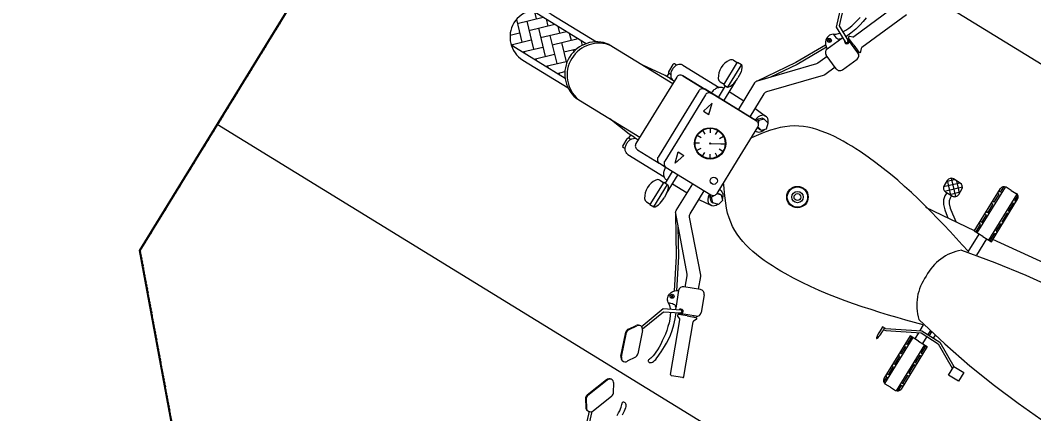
# Model space of a CAD drawing. Header units: inches. Extents: x -110725 to 51121, y 8404 to 44825.
# Drawn here: x -39281.9 to -39219, y 24640.1 to 24664.5 of the extents above; entities that cross this region are included whole.
import ezdxf

# ---------------------------------------------------------------- set-up
doc = ezdxf.new("R2010")
doc.units = ezdxf.units.IN
doc.header["$LTSCALE"] = 0.1
doc.header["$MEASUREMENT"] = 0
doc.linetypes.add('CENTER', pattern=[2, 1.25, -0.25, 0.25, -0.25])
doc.layers.get('0').update_dxf_attribs({"color": 1, "lineweight": 0})
doc.layers.get('Defpoints').update_dxf_attribs({"lineweight": 0})
doc.layers.add('boundary', color=6, linetype='Continuous')
doc.layers.add('building', color=6, linetype='Continuous')
doc.layers.add('CAR', color=4, linetype='Continuous', lineweight=0)
doc.layers.add('dim', color=252, linetype='Continuous', lineweight=0)
doc.styles.add('EHSAN', font='arial.ttf', dxfattribs={"height": 54})
doc.dimstyles.new('DIM1', dxfattribs={"dimtxt": 54, "dimasz": 6, "dimexe": 6, "dimexo": 3, "dimgap": 1, "dimtad": 0, "dimzin": 0, "dimdsep": 46, "dimlunit": 4, "dimtxsty": 'EHSAN', "dimblk": 'ARCHTICK', "dimcen": 3, "dimdle": 6, "dimclrd": 4, "dimclre": 4, "dimclrt": 6, "dimadec": 0, "dimazin": 0, "dimtfac": 1, "dimtofl": 0, "dimtmove": 1, "dimatfit": 3, "dimldrblk": 'ARCHTICK', "dimfxl": 4, "dimtolj": 1, "dimtzin": 3, "dimlwd": -1, "dimlwe": -1, "dimarcsym": 0})

# ---------------------------------------------------------------- blocks, each defined once
blk = doc.blocks.new('_ArchTick')
at = {"color": 0, "linetype": 'ByBlock', "const_width": 0.15}
blk.add_lwpolyline([(-0.5, -0.5), (0.5, 0.5)], dxfattribs=at)
blk = doc.blocks.new('*D39')
at = {"layer": 'Defpoints', "color": 0, "transparency": 16777216}
for p in [(-38256.618, 26306.467, 1175.735), (-39945.099, 24460.827), (-39546.063, 24214.831, 1175.735)]:
    blk.add_point(p, dxfattribs=at)
at = {"layer": 'dim', "color": 4, "transparency": 16777216}
for p, q in [((-38643.059, 26572.893), (-39229.181, 25622.132)), ((-38259.172, 26308.041), (-38660.761, 26555.612)), ((-39957.693, 24440.397), (-39371.571, 25391.158)), ((-39548.617, 24216.405), (-39950.206, 24463.975))]:
    blk.add_line(p, q, dxfattribs=at)
at = {"layer": 'dim', "color": 4, "transparency": 16777216, "xscale": 24, "yscale": 24, "zscale": 24}
for p, rotation in [((-38655.654, 26552.463), 58.34713072888594), ((-39945.099, 24460.827), 238.3471307288859)]:
    blk.add_blockref('_ArchTick', p, dxfattribs=dict(at, rotation=rotation))
at = {"layer": 'dim', "color": 6, "transparency": 16777216, "insert": (-39300.376, 25506.645), "char_height": 54, "attachment_point": 5, "rotation": 58.34713, "style": 'EHSAN'}
blk.add_mtext('\\A1;204\'-9{\\H1.000000x;\\S1/4;}"', dxfattribs=at)
blk = doc.blocks.new('*X104')
at = {"color": 0}
for p, q in [((923.805, 1749.352), (924.111, 1749.658)), ((924.401, 1748.816), (923.805, 1749.412)), ((923.813, 1749.006), (924.464, 1749.658)), ((924.68, 1748.891), (923.941, 1749.63)), ((923.986, 1748.826), (924.704, 1749.544)), ((924.75, 1749.175), (924.266, 1749.658)), ((924.33, 1748.816), (924.748, 1749.235))]:
    blk.add_line(p, q, dxfattribs=at)
blk = doc.blocks.new('BICK 2')
h = blk.add_hatch()
h.set_pattern_fill('AR-HBONE', color=8, scale=0.15, angle=180, style=0)
h.set_pattern_definition([(225, (19574.7, -9784.29946), (-2e-16, -0.848528137), [1.8, -0.6]), (315, (19574.27574, -9784.7237), (-2e-16, -0.848528137), [1.8, -0.6])])
h.paths.add_polyline_path([(-16.23, -16.896, -0.357799), (-13.716, -16.896), (-13.716, -12.962, 0.45044), (-16.23, -12.962)])
at = {"color": 9}
for p, q in [((-30, 0), (0, 0)), ((0, 0), (0, -72)), ((-30, -72), (-30, 0))]:
    blk.add_line(p, q, dxfattribs=at)
for p, q in [((-16.23, -12.962), (-16.23, -16.896)), ((-13.716, -12.962), (-13.716, -16.896)), ((-16.652, -14.075), (-16.652, -17.374)), ((-13.294, -14.075), (-13.294, -17.374)), ((-16.931, -18.125), (-16.931, -22.774)), ((-13.015, -18.125), (-13.015, -22.774)), ((-18.02, -22.375), (-18.02, -22.228)), ((-17.95, -22.158), (-17.417, -22.158)), ((-17.347, -22.217), (-17.11, -22.217)), ((-17.347, -22.36), (-17.347, -22.228)), ((-17.11, -22.468), (-17.11, -22.774)), ((-12.599, -22.217), (-12.836, -22.217)), ((-12.836, -22.468), (-12.836, -22.774)), ((-12.599, -22.36), (-12.599, -22.228)), ((-11.996, -22.158), (-12.529, -22.158)), ((-11.926, -22.375), (-11.926, -22.228)), ((-18.229, -22.699), (-18.229, -25.352)), ((-17.67, -23.054), (-17.67, -24.637)), ((-12.276, -23.054), (-12.276, -24.637)), ((-11.717, -22.699), (-11.717, -25.352)), ((-17.67, -24.665), (-17.67, -25.148)), ((-12.276, -24.665), (-12.276, -25.148)), ((-12.276, -24.665), (-12.276, -28.41)), ((-20.168, -25.505), (-20.168, -25.78)), ((-18.524, -25.505), (-20.168, -25.505)), ((-20.168, -25.78), (-18.524, -25.78)), ((-20.135, -25.234), (-20.135, -25.505)), ((-18.557, -25.234), (-18.557, -25.505)), ((-18.524, -25.505), (-18.524, -25.78)), ((-18.524, -25.62), (-17.67, -25.62)), ((-14.973, -26.036), (-14.973, -25.756)), ((-11.422, -25.62), (-12.276, -25.62)), ((-11.616, -25.61), (-11.616, -25.62)), ((-11.422, -25.505), (-9.778, -25.505)), ((-11.422, -25.505), (-11.422, -25.78)), ((-9.778, -25.78), (-11.422, -25.78)), ((-11.389, -25.234), (-11.389, -25.505)), ((-9.811, -25.234), (-9.811, -25.505)), ((-9.778, -25.505), (-9.778, -25.78)), ((-19.054, -26.013), (-17.67, -26.013)), ((-18.33, -26.013), (-18.33, -27.084)), ((-15.543, -26.365), (-15.786, -26.225)), ((-15.302, -26.124), (-15.442, -25.882)), ((-14.644, -26.124), (-14.504, -25.882)), ((-14.403, -26.365), (-14.16, -26.225)), ((-10.892, -26.013), (-12.276, -26.013)), ((-11.616, -26.013), (-11.616, -27.084)), ((-15.631, -26.695), (-15.911, -26.695)), ((-15.543, -27.024), (-15.786, -27.164)), ((-14.973, -26.695), (-14.643, -27.264)), ((-14.403, -27.024), (-14.16, -27.164)), ((-14.315, -26.695), (-14.035, -26.695)), ((-15.302, -27.265), (-15.442, -27.507)), ((-14.973, -27.353), (-14.973, -27.633)), ((-14.644, -27.265), (-14.504, -27.507)), ((-18.296, -27.924), (-18.229, -28.74)), ((-11.65, -27.924), (-11.717, -28.74)), ((-29.146, -28.896), (-27.705, -28.382)), ((-29.146, -28.942), (-27.705, -28.428)), ((-27.459, -28.411), (-27.014, -28.701)), ((-27.459, -28.457), (-27.014, -28.747)), ((-18.012, -28.649), (-18.022, -28.773)), ((-17.762, -28.398), (-17.771, -28.523)), ((-17.327, -28.832), (-17.337, -28.957)), ((-17.106, -28.69), (-17.11, -28.74)), ((-12.84, -28.69), (-12.836, -28.74)), ((-12.619, -28.832), (-12.609, -28.957)), ((-12.184, -28.398), (-12.175, -28.523)), ((-11.934, -28.649), (-11.924, -28.773)), ((-28.71, -29.689), (-29.195, -29.4)), ((-27.07, -29.198), (-28.471, -29.711)), ((-24.303, -29.534), (-24.303, -29.781)), ((-5.643, -29.534), (-5.643, -29.781)), ((-23.783, -29.815), (-24.82, -30.236)), ((-24.427, -29.657), (-24.18, -29.657)), ((-23.025, -30.94), (-23.419, -29.969)), ((-6.921, -30.94), (-6.527, -29.969)), ((-6.163, -29.815), (-5.126, -30.236)), ((-5.519, -29.657), (-5.766, -29.657)), ((-28.485, -32.121), (-25.293, -30.825)), ((-25.182, -30.597), (-25.254, -30.786)), ((-24.848, -31.098), (-25.052, -30.596)), ((-25.006, -30.709), (-24.941, -30.682)), ((-24.58, -31.571), (-24.974, -30.6)), ((-5.366, -31.571), (-4.972, -30.6)), ((-5.098, -31.098), (-4.894, -30.596)), ((-4.94, -30.709), (-5.005, -30.682)), ((-4.764, -30.597), (-4.692, -30.786)), ((-1.461, -32.121), (-4.653, -30.825)), ((-24.848, -31.098), (-24.644, -31.6)), ((-24.69, -31.488), (-24.625, -31.461)), ((-23.179, -31.305), (-24.216, -31.725)), ((-6.767, -31.305), (-5.73, -31.725)), ((-5.256, -31.488), (-5.321, -31.461)), ((-5.098, -31.098), (-5.302, -31.6)), ((-28.17, -32.898), (-24.977, -31.604)), ((-24.738, -31.69), (-24.922, -31.606)), ((-5.208, -31.69), (-5.024, -31.606)), ((-1.776, -32.898), (-4.969, -31.604)), ((-28.261, -32.86), (-28.524, -32.212)), ((-11.01, -43.532), (-11.353, -40.197)), ((-9.878, -40.73), (-9.877, -41.23)), ((-9.216, -40.45), (-9.598, -40.45)), ((-8.935, -41.221), (-8.936, -40.73)), ((-9.591, -41.51), (-9.209, -41.501)), ((-19.206, -41.944), (-19.172, -42.078)), ((-19.056, -41.999), (-19.07, -41.781)), ((-22.018, -44.166), (-22.018, -43.79)), ((-18.66, -43.741), (-22.013, -43.744)), ((-21.575, -43.644), (-21.971, -43.644)), ((-18.661, -43.538), (-21.768, -43.54)), ((-21.575, -43.644), (-21.575, -43.54)), ((-21.421, -43.644), (-21.421, -43.54)), ((-20.836, -43.643), (-21.421, -43.644)), ((-20.836, -43.643), (-20.836, -43.54)), ((-20.682, -43.643), (-20.682, -43.54)), ((-20.068, -43.643), (-20.682, -43.643)), ((-20.068, -43.643), (-20.068, -43.54)), ((-19.914, -43.643), (-19.914, -43.54)), ((-19.371, -43.642), (-19.914, -43.643)), ((-19.371, -43.642), (-19.371, -43.54)), ((-19.217, -43.642), (-19.217, -43.54)), ((-18.661, -43.642), (-19.217, -43.642)), ((-18.66, -44.163), (-18.661, -43.538)), ((-18.222, -43.883), (-18.66, -43.884)), ((-17.651, -43.883), (-18.06, -43.883)), ((-12.329, -43.879), (-11.027, -43.878)), ((-11.027, -43.532), (-7.92, -43.53)), ((-11.027, -44.158), (-11.027, -43.532)), ((-11.027, -43.642), (-10.471, -43.642)), ((-11.027, -43.741), (-7.674, -43.744)), ((-10.999, -43.643), (-10.999, -43.642)), ((-10.471, -43.642), (-10.471, -43.54)), ((-10.317, -43.643), (-10.317, -43.54)), ((-10.317, -43.643), (-9.774, -43.643)), ((-9.774, -43.643), (-9.774, -43.54)), ((-9.62, -43.643), (-9.62, -43.54)), ((-9.62, -43.643), (-9.006, -43.644)), ((-9.006, -43.644), (-9.006, -43.54)), ((-8.852, -43.644), (-8.852, -43.54)), ((-8.852, -43.644), (-8.267, -43.644)), ((-8.267, -43.644), (-8.267, -43.54)), ((-8.113, -43.644), (-8.112, -43.54)), ((-8.113, -43.644), (-7.717, -43.645)), ((-7.669, -44.155), (-7.67, -43.779)), ((-22.018, -44.166), (-22.017, -44.541)), ((-18.66, -44.59), (-22.013, -44.588)), ((-21.574, -44.688), (-21.97, -44.687)), ((-21.574, -44.791), (-21.574, -44.688)), ((-21.42, -44.791), (-21.42, -44.688)), ((-20.835, -44.688), (-21.42, -44.688)), ((-20.835, -44.791), (-20.835, -44.688)), ((-20.681, -44.791), (-20.681, -44.688)), ((-20.067, -44.689), (-20.681, -44.688)), ((-20.067, -44.791), (-20.067, -44.689)), ((-19.913, -44.791), (-19.913, -44.689)), ((-19.37, -44.689), (-19.913, -44.689)), ((-19.37, -44.791), (-19.37, -44.689)), ((-19.216, -44.791), (-19.216, -44.689)), ((-18.661, -44.69), (-19.216, -44.689)), ((-18.66, -44.163), (-18.66, -44.789)), ((-18.149, -44.443), (-18.66, -44.443)), ((-18.011, -44.562), (-17.731, -44.562)), ((-17.706, -44.442), (-18.009, -44.443)), ((-12.222, -44.438), (-11.026, -44.437)), ((-11.027, -44.158), (-11.026, -44.783)), ((-11.027, -44.69), (-10.471, -44.69)), ((-11.026, -44.59), (-7.675, -44.588)), ((-10.472, -44.791), (-10.471, -44.69)), ((-10.318, -44.791), (-10.317, -44.689)), ((-10.317, -44.689), (-9.775, -44.689)), ((-9.775, -44.791), (-9.775, -44.689)), ((-9.621, -44.689), (-9.007, -44.688)), ((-9.621, -44.791), (-9.621, -44.689)), ((-9.007, -44.791), (-9.007, -44.688)), ((-8.853, -44.791), (-8.853, -44.688)), ((-8.853, -44.688), (-8.267, -44.688)), ((-8.267, -44.791), (-8.267, -44.688)), ((-8.113, -44.688), (-7.717, -44.687)), ((-8.113, -44.791), (-8.113, -44.688)), ((-7.669, -44.155), (-7.669, -44.531)), ((-18.66, -44.789), (-21.767, -44.791)), ((-18.016, -44.86), (-17.792, -44.86)), ((-11.026, -44.783), (-7.919, -44.781)), ((-10.441, -48.295), (-10.853, -44.783))]:
    blk.add_line(p, q)
for points in [[(-17.11, -22.468), (-17.11, -22.113), (-16.931, -20.576)], [(-12.836, -22.468), (-12.836, -22.113), (-13.015, -20.576)], [(-17.11, -22.468), (-17.11, -22.774)], [(-12.836, -22.468), (-12.836, -22.774)], [(-20.168, -25.78), (-20.113, -25.844), (-20.017, -25.911), (-19.901, -25.964), (-19.766, -26.002), (-19.509, -26.024), (-19.346, -26.032)], [(-18.524, -25.78), (-18.579, -25.844), (-18.675, -25.911), (-18.791, -25.964), (-18.926, -26.002), (-19.183, -26.024), (-19.346, -26.032)], [(-11.422, -25.78), (-11.367, -25.844), (-11.271, -25.911), (-11.155, -25.964), (-11.02, -26.002), (-10.763, -26.024), (-10.6, -26.032)], [(-9.778, -25.78), (-9.833, -25.844), (-9.929, -25.911), (-10.045, -25.964), (-10.18, -26.002), (-10.437, -26.024), (-10.6, -26.032)], [(-23.938, -29.604), (-22.05, -28.601), (-19.808, -27.157)], [(-6.008, -29.604), (-7.896, -28.601), (-10.138, -27.157)], [(-23.863, -29.722), (-21.981, -28.723), (-20.437, -27.728)], [(-6.083, -29.722), (-7.965, -28.723), (-9.509, -27.728)], [(-17.588, -29.208), (-17.93, -29.116), (-18.022, -28.773), (-17.771, -28.523), (-17.625, -28.562)], [(-18.012, -28.649), (-17.762, -28.398), (-17.67, -28.422)], [(-17.408, -28.689), (-17.337, -28.957), (-17.588, -29.208)], [(-17.365, -28.69), (-17.327, -28.832)], [(-12.581, -28.69), (-12.619, -28.832)], [(-12.538, -28.689), (-12.609, -28.957), (-12.358, -29.208), (-12.016, -29.116), (-11.924, -28.773), (-12.175, -28.523), (-12.321, -28.562)], [(-11.934, -28.649), (-12.184, -28.398), (-12.276, -28.422)], [(-26.99, -29.152), (-25.398, -29.703), (-24.917, -30.633)], [(-26.924, -29.002), (-25.234, -29.582), (-24.738, -30.541)], [(-24.75, -29.657), (-24.705, -29.589), (-24.647, -29.536), (-24.58, -29.496), (-24.506, -29.469), (-24.428, -29.454), (-24.348, -29.449), (-24.27, -29.453), (-24.197, -29.464), (-24.13, -29.483), (-24.069, -29.508), (-24.013, -29.541), (-23.962, -29.581), (-23.915, -29.628), (-23.87, -29.682), (-23.826, -29.745), (-23.783, -29.815)], [(-5.196, -29.657), (-5.241, -29.589), (-5.299, -29.536), (-5.366, -29.496), (-5.44, -29.469), (-5.518, -29.454), (-5.598, -29.449), (-5.676, -29.453), (-5.749, -29.464), (-5.816, -29.483), (-5.877, -29.508), (-5.933, -29.541), (-5.984, -29.581), (-6.031, -29.628), (-6.076, -29.682), (-6.12, -29.745), (-6.163, -29.815)], [(-3.022, -29.002), (-4.712, -29.582), (-5.208, -30.541)], [(-2.956, -29.152), (-4.548, -29.703), (-5.029, -30.633)], [(-25.198, -30.088), (-25.375, -30.187), (-25.586, -30.28), (-25.809, -30.36), (-26.042, -30.427), (-26.28, -30.484), (-26.518, -30.529), (-26.754, -30.565), (-26.984, -30.592), (-27.205, -30.611), (-27.414, -30.62), (-27.608, -30.623), (-27.784, -30.617), (-27.938, -30.605), (-28.068, -30.587), (-28.176, -30.565), (-28.264, -30.542), (-28.335, -30.519), (-28.391, -30.499), (-28.435, -30.485), (-28.469, -30.479), (-28.496, -30.484), (-28.517, -30.5), (-28.533, -30.526), (-28.541, -30.56), (-28.54, -30.6), (-28.529, -30.643), (-28.506, -30.686), (-28.471, -30.727), (-28.422, -30.765), (-28.357, -30.796), (-28.275, -30.821), (-28.177, -30.841), (-28.062, -30.856), (-27.928, -30.868), (-27.776, -30.876), (-27.604, -30.882), (-27.411, -30.886), (-27.198, -30.889), (-26.963, -30.884), (-26.703, -30.867), (-26.416, -30.832), (-26.102, -30.772), (-25.758, -30.681), (-25.382, -30.555), (-25.032, -30.411)], [(-24.75, -29.657), (-24.865, -29.816), (-25.011, -29.956), (-25.033, -29.972)], [(-24.75, -29.657), (-24.708, -29.799), (-24.68, -29.907), (-24.664, -29.989), (-24.664, -30.051), (-24.678, -30.1), (-24.708, -30.142), (-24.755, -30.186), (-24.82, -30.236)], [(-5.196, -29.657), (-5.238, -29.799), (-5.266, -29.907), (-5.282, -29.989), (-5.282, -30.051), (-5.268, -30.1), (-5.238, -30.142), (-5.191, -30.186), (-5.126, -30.236)], [(-5.196, -29.657), (-5.081, -29.816), (-4.935, -29.956), (-4.913, -29.972)], [(-4.748, -30.088), (-4.571, -30.187), (-4.36, -30.28), (-4.137, -30.36), (-3.904, -30.427), (-3.666, -30.484), (-3.428, -30.529)], [(-3.243, -30.867), (-3.53, -30.832), (-3.844, -30.772), (-4.188, -30.681), (-4.564, -30.555), (-4.914, -30.411)], [(-9.887, -40.822), (-10.113, -40.828), (-10.366, -40.883), (-10.618, -41.031), (-10.853, -41.268), (-11.111, -41.604), (-11.195, -41.729)], [(-9.877, -41.173), (-10.071, -41.178), (-10.237, -41.214), (-10.401, -41.311), (-10.588, -41.499), (-10.826, -41.81), (-11.141, -42.273)], [(-19.07, -41.781), (-19.37, -41.785), (-19.592, -41.794), (-19.746, -41.807), (-19.841, -41.824), (-19.883, -41.843), (-19.883, -41.862), (-19.847, -41.88), (-19.785, -41.897), (-19.705, -41.911), (-19.611, -41.922), (-19.509, -41.93), (-19.405, -41.936), (-19.302, -41.94), (-19.207, -41.943), (-19.125, -41.945), (-19.059, -41.947)], [(-19.056, -41.999), (-18.002, -43.991), (-18.022, -45.307), (-18.851, -46.851), (-18.847, -47.566), (-19.486, -47.566), (-19.494, -46.845), (-18.851, -46.851)], [(-19.172, -42.078), (-18.143, -44.033), (-18.162, -45.271), (-18.991, -46.816), (-18.991, -46.85)], [(-17.506, -43.474), (-17.951, -45.628), (-18.287, -47.676), (-18.531, -49.616), (-18.7, -51.446), (-18.81, -53.164), (-18.735, -53.776)], [(-12.447, -43.465), (-12.007, -45.639), (-11.678, -47.688), (-11.441, -49.628), (-11.279, -51.459), (-11.175, -53.178), (-11.252, -53.789)]]:
    blk.add_lwpolyline(points)
for points in [[(-18.229, -22.699, -0.128062), (-18.19, -22.548, -0.106229), (-18.065, -22.406, -0.085212), (-17.891, -22.318, -0.074629), (-17.67, -22.285, -0.074629), (-17.449, -22.318, -0.085212), (-17.274, -22.406, -0.106229), (-17.15, -22.548, -0.128062), (-17.11, -22.699, -0.128062)], [(-11.717, -22.699, 0.128062), (-11.756, -22.548, 0.106229), (-11.881, -22.406, 0.085212), (-12.055, -22.318, 0.074629), (-12.276, -22.285, 0.074629), (-12.497, -22.318, 0.085212), (-12.672, -22.406, 0.106229), (-12.796, -22.548, 0.128062), (-12.836, -22.699, 0.128062)], [(-12.276, -26.316), (-12.276, -23.054, 0.414214), (-12.556, -22.774), (-14.973, -22.774), (-17.39, -22.774, 0.414214), (-17.67, -23.054)], [(-12.276, -27.927), (-12.276, -24.665, 0.414214), (-12.556, -24.385), (-14.973, -24.385), (-17.39, -24.385, 0.414214), (-17.67, -24.665)], [(-18.33, -25.62, -0.134956), (-18.283, -25.43, -0.106229), (-18.137, -25.264, -0.085212), (-17.93, -25.159, -0.074629), (-17.67, -25.12, -0.000386), (-17.668, -25.12, -0.085212)], [(-11.616, -25.61, 0.128062), (-11.663, -25.43, 0.106229), (-11.809, -25.264, 0.085212), (-12.016, -25.159, 0.074629), (-12.276, -25.12, 0.000386), (-12.278, -25.12, 0.085212)], [(-23.386, -30.051), (-22.723, -29.782, 0.088184), (-22.64, -29.73), (-19.808, -27.157, -0.186475), (-19.62, -27.084), (-17.67, -27.084)], [(-6.56, -30.051), (-7.223, -29.782, -0.088184), (-7.306, -29.73), (-10.138, -27.157, 0.186475), (-10.326, -27.084), (-12.276, -27.084)], [(-23.069, -30.831), (-22.329, -30.531, 0.089602), (-22.245, -30.478), (-19.543, -27.997, -0.187817), (-19.354, -27.924), (-17.67, -27.924)], [(-18.229, -28.74, -0.128062), (-18.19, -28.588, -0.106229), (-18.065, -28.447, -0.085212), (-17.891, -28.359, -0.074629), (-17.67, -28.326, -0.074629)], [(-6.877, -30.831), (-7.617, -30.531, -0.089602), (-7.701, -30.478), (-10.403, -27.997, 0.187817), (-10.592, -27.924), (-12.276, -27.924)], [(-11.717, -28.74, 0.128062), (-11.756, -28.588, 0.106229), (-11.881, -28.447, 0.085212), (-12.055, -28.359, 0.074629), (-12.276, -28.326)], [(-17.932, -29.107, -0.065943), (-18.065, -29.034, -0.106229), (-18.19, -28.892, -0.128062), (-18.229, -28.74, -0.128062)], [(-17.114, -28.69, -0.040595), (-17.11, -28.74, -0.128062), (-17.15, -28.892, -0.106229), (-17.274, -29.034, -0.085212), (-17.449, -29.122, -0.024362), (-17.52, -29.14, -0.074629)], [(-12.832, -28.69, 0.040595), (-12.836, -28.74, 0.128062), (-12.796, -28.892, 0.106229), (-12.672, -29.034, 0.085212), (-12.497, -29.122, 0.024362), (-12.426, -29.14)], [(-12.014, -29.107, 0.065943), (-11.881, -29.034, 0.106229), (-11.756, -28.892, 0.128062), (-11.717, -28.74, 0.128062)]]:
    blk.add_lwpolyline(points, format="xyb")
blk.add_lwpolyline([(-17.67, -25.148), (-17.67, -28.41, 0.414214), (-17.39, -28.69), (-14.973, -28.69), (-12.556, -28.69, 0.414214), (-12.276, -28.41), (-12.276, -25.148, 0.414214), (-12.556, -24.868), (-14.973, -24.868), (-17.39, -24.868, 0.414214)], format="xyb", close=True)
for points in [[(-16.463, -25.287), (-16.463, -25.695), (-17.163, -25.491)], [(-13.483, -25.287), (-13.483, -25.695), (-12.783, -25.491)]]:
    blk.add_lwpolyline(points, close=True)
for centre, radius in [((-14.973, -26.695), 0.973), ((-14.973, -26.695), 0.938), ((-14.973, -26.695), 0.0367), ((-16.83, -28.102), 0.224), ((-24.303, -29.657), 0.124), ((-5.643, -29.657), 0.124), ((-14.973, -33.064), 0.667), ((-14.973, -33.064), 0.633), ((-14.973, -33.064), 0.353), ((-14.973, -33.064), 0.213)]:
    blk.add_circle(centre, radius)
for centre, radius, start, end in [((-14.973, -14.075), 1.679, 0, 180), ((-14.973, -18.428), 1.982, 8.79741, 171.20259), ((-14.973, -18.592), 1.982, 8.79741, 171.20259), ((-17.95, -22.228), 0.0699, 90, 180), ((-17.417, -22.228), 0.0699, 0, 90), ((-12.529, -22.228), 0.0699, 90, 180), ((-11.996, -22.228), 0.0699, 0, 90), ((-19.872, -25.234), 0.263, 123.24951, 180), ((-19.346, -26.036), 1.222, 56.75049, 123.24951), ((-18.82, -25.234), 0.263, 0, 56.75049), ((-11.126, -25.234), 0.263, 123.24951, 180), ((-10.6, -26.036), 1.222, 56.75049, 123.24951), ((-10.074, -25.234), 0.263, 0, 56.75049), ((-29.052, -29.16), 0.28, 109.62506, 239.1993), ((-29.052, -29.205), 0.28, 109.62506, 175.31093), ((-27.611, -28.646), 0.28, 56.90455, 109.62506), ((-27.611, -28.692), 0.28, 56.90455, 109.62506), ((-27.167, -28.936), 0.28, 290.11314, 56.90455), ((-27.167, -28.982), 0.28, 4.68907, 56.90455), ((-28.567, -29.449), 0.28, 239.1993, 290.11314), ((-23.678, -30.074), 0.28, 22.09342, 112.09342), ((-6.268, -30.074), 0.28, 67.90658, 157.90658), ((-25.32, -30.76), 0.0699, 292.09342, 338.8868), ((-25.116, -30.622), 0.0699, 22.09342, 158.8868), ((-24.715, -30.495), 0.28, 177.42959, 202.09342), ((-24.828, -30.588), 0.135, 164.85898, 69.08966), ((-24.808, -30.625), 0.135, 198.84272, 36.93737), ((-24.827, -30.587), 0.1, 207.34515, 27.34515), ((-24.715, -30.495), 0.28, 112.09342, 125.89046), ((-5.138, -30.625), 0.135, 143.06263, 341.15728), ((-5.118, -30.588), 0.135, 110.91034, 15.14102), ((-5.119, -30.587), 0.1, 152.65485, 332.65485), ((-5.231, -30.495), 0.28, 54.10954, 67.90658), ((-5.231, -30.495), 0.28, 337.90658, 2.57041), ((-4.83, -30.622), 0.0699, 21.1132, 157.90658), ((-4.626, -30.76), 0.0699, 201.1132, 247.90658), ((-23.284, -31.045), 0.28, 292.06795, 22.09342), ((-6.662, -31.045), 0.28, 157.90658, 247.93205), ((-24.951, -31.669), 0.0699, 65.27457, 112.06795), ((-24.709, -31.627), 0.0699, 245.27457, 22.06795), ((-24.321, -31.466), 0.28, 202.09342, 292.06795), ((-5.625, -31.466), 0.28, 247.93205, 337.90658), ((-5.237, -31.627), 0.0699, 157.93205, 294.72543), ((-4.995, -31.669), 0.0699, 67.93205, 114.72543), ((-28.459, -32.186), 0.0699, 112.09342, 202.09342), ((-28.196, -32.834), 0.0699, 202.09342, 292.06816), ((-9.598, -40.73), 0.28, 90.04331, 180.04331), ((-9.216, -40.73), 0.28, 0.04331, 90.04331), ((-9.598, -41.23), 0.28, 180.04331, 271.28945), ((-9.215, -41.221), 0.28, 271.28945, 0.04331), ((-15.209, -45.499), 3.062, 85.57379, 138.5879), ((-14.737, -45.499), 3.062, 41.61529, 94.42621), ((-21.768, -43.79), 0.25, 90.04331, 180.04331), ((-7.92, -43.78), 0.25, 0.04331, 90.04331), ((-21.767, -44.541), 0.25, 180.04331, 270.04331), ((-7.919, -44.531), 0.25, 270.04331, 0.04331)]:
    blk.add_arc(centre, radius, start, end)
for points in [[(-17.651, -43.883), (-19.418, -34.897), (-18.48, -30.351), (-16.618, -28.69)], [(-12.294, -43.883), (-10.528, -34.897), (-11.466, -30.351), (-13.328, -28.69)]]:
    blk.add_spline(points, degree=3)
at = {"extrusion": (0, 0, -1), "xscale": -1.119118922855427, "yscale": 1.119118922855705, "zscale": -1.119118922855427, "rotation": 89.95668755153847}
blk.add_blockref('*X104', (1967.792, 991.918), dxfattribs=at)

msp = doc.modelspace()

# ---------------------------------------------------------------- linework, layer by layer
at = {"color": 9}
for p, q in [((-39269.66838, 24658.04673), (-39274.4766, 24650.22286)), ((-39208.32866, 24620.3499), (-39269.66838, 24658.04673))]:
    msp.add_line(p, q, dxfattribs=at)
at = {"layer": 'boundary', "linetype": 'CENTER'}
for points, elevation in [([(-38256.61817, 26306.46684), (-39274.4766, 24650.22286)], -26.09038), ([(-39274.4766, 24650.22286), (-39238.64706, 24455.78568), (-39238.64706, 24455.78568)], -49.79809)]:
    msp.add_lwpolyline(points, dxfattribs=dict(at, elevation=elevation))
at = {"layer": 'building', "linetype": 'Continuous', "elevation": 1.07221}
msp.add_lwpolyline([(-41710.86638, 20787.09078), (-39546.06335, 24214.83069), (-39358.80114, 24266.09692), (-39237.72157, 24450.76329), (-39274.4766, 24650.22286), (-38256.61817, 26306.46684), (-37948.3386, 26390.86365), (-34980.20533, 24608.79412), (-34944.00968, 24483.42297), (-34980.30988, 24420.82334), (-34665.81224, 24234.54273), (-34435.52017, 24283.46768), (-31891.15632, 22826.982)], dxfattribs=at)
at = {"layer": 'CAR'}
for p, q in [((-39245.49785, 24642.19016), (-39246.68972, 24641.23182)), ((-39245.45888, 24642.16622), (-39246.65075, 24641.20787)), ((-39245.0504, 24641.40381), (-39245.04279, 24641.96836)), ((-39246.79408, 24641.00635), (-39246.77997, 24640.47557)), ((-39246.75511, 24640.9824), (-39246.741, 24640.45162)), ((-39246.32685, 24640.26348), (-39245.1567, 24641.18807))]:
    msp.add_line(p, q, dxfattribs=at)
at = {"layer": 'CAR', "elevation": 1.07221}
for points in [[(-39244.83206, 24639.97602), (-39244.74455, 24640.12827), (-39244.67415, 24640.26571), (-39244.62134, 24640.38604), (-39244.58357, 24640.4895), (-39244.55748, 24640.57695), (-39244.53976, 24640.6493), (-39244.52705, 24640.70742), (-39244.51602, 24640.75219), (-39244.50334, 24640.7845), (-39244.48567, 24640.80522), (-39244.46069, 24640.81511), (-39244.43015, 24640.81441), (-39244.39682, 24640.80326), (-39244.36347, 24640.78175), (-39244.33287, 24640.75002), (-39244.30778, 24640.70818), (-39244.29097, 24640.65635), (-39244.28521, 24640.59464), (-39244.29276, 24640.52301), (-39244.31387, 24640.4407), (-39244.34826, 24640.34677), (-39244.39567, 24640.24029), (-39244.45584, 24640.12033), (-39244.52849, 24639.98596)], [(-39246.57107, 24640.24206), (-39246.96161, 24638.49839), (-39246.40415, 24637.57362)], [(-39246.40838, 24640.21876), (-39246.77269, 24638.57418), (-39246.23208, 24637.67735)]]:
    msp.add_lwpolyline(points, dxfattribs=at)
at = {"layer": 'CAR', "linetype": 'Continuous'}
msp.add_circle((-33960.35096, 21924.4645, 27.16259), 11425.94255, dxfattribs=at)
at = {"layer": 'CAR'}
for centre, start, end in [((-39245.32254, 24641.97214, 1.07221), 359.2275549, 128.8017934), ((-39245.28357, 24641.94819, 1.07221), 63.1159261, 128.8017934), ((-39245.33015, 24641.40759, 1.07221), 308.3137125, 359.2275549), ((-39246.51441, 24641.01379, 1.07221), 128.8017934, 181.5223042), ((-39246.47544, 24640.98984, 1.07221), 128.8017934, 181.5223042), ((-39246.5003, 24640.483, 1.07221), 181.5223042, 308.3137125), ((-39246.46133, 24640.45905, 1.07221), 181.5223042, 233.7377771)]:
    msp.add_arc(centre, 0.27977, start, end, dxfattribs=at)

# ---------------------------------------------------------------- block references
at = {"layer": 'CAR', "zscale": 0.99996266982103}
for xscale, yscale, rotation in [(-0.9999626698210301, 0.9999626698210301, 58.42685161742004), (0.99996266982103, 0.99996266982103, 58.4268516174289)]:
    msp.add_blockref('BICK 2', (-39253.96137, 24683.60495, 1.07221), dxfattribs=dict(at, xscale=xscale, yscale=yscale, rotation=rotation))

# ---------------------------------------------------------------- dimensions: what is measured, and where the dimension line sits
at = {"layer": 'dim'}
dim = msp.add_aligned_dim(p1=(-38256.61817, 26306.46684, 1.07221), p2=(-39546.06335, 24214.83069, 1.07221), distance=-468.76796, dimstyle='DIM1', override={"dimtxt": 36, "dimasz": 24, "dimdle": 24}, dxfattribs=at)
dim.commit()
dim.dimension.update_dxf_attribs({"geometry": '*D39', "text_midpoint": (-39300.37624, 25506.64488, -1174.66297)})

doc.saveas('drawing.dxf')
